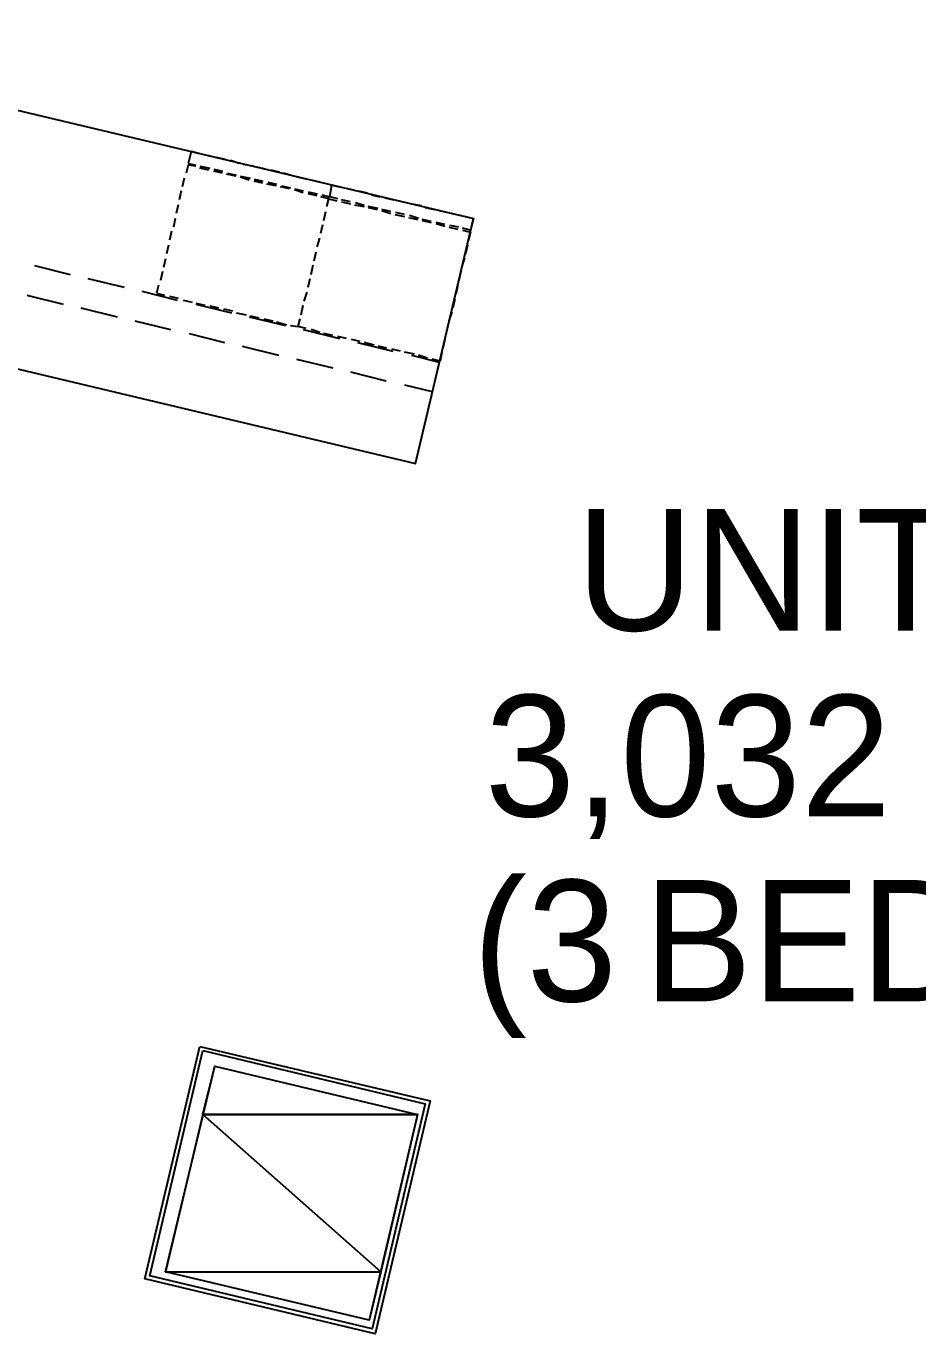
# Model space of a CAD drawing. Header units: feet. Extents: x -84 to 198, y -22 to 181.
# Drawn here: x 27.3 to 39.38, y 28.9 to 46.62 of the extents above; entities that cross this region are included whole.
import ezdxf
from ezdxf.enums import TextEntityAlignment as Align

# ---------------------------------------------------------------- set-up
doc = ezdxf.new("R2010")
doc.units = ezdxf.units.FT
for name, color, linetype in [('A-LINEA', 7, 'CONTINUOUS'), ('A-MURO-CONCRETO', 8, 'CONTINUOUS'), ('A-TEXTO-PDF', 3, 'CONTINUOUS')]:
    doc.layers.add(name, color=color, linetype=linetype)

msp = doc.modelspace()

# ---------------------------------------------------------------- linework, layer by layer
at = {"layer": 'A-LINEA'}
for p, q in [((22.1333, 46.6844), (33.36, 44.0178)), ((29.8133, 44.8578), (29.6933, 44.8844)), ((29.4933, 44.7644), (29.6, 44.7378)), ((29.6533, 44.7244), (29.7867, 44.6978)), ((29.7733, 44.6711), (29.6533, 44.6978)), ((29.84, 44.6844), (29.96, 44.6578)), ((30, 44.8178), (29.88, 44.8444)), ((30.1867, 44.7644), (30.0667, 44.8044)), ((30.3733, 44.7244), (30.24, 44.7511)), ((30.5467, 44.6844), (30.4267, 44.7111)), ((29.44, 44.5644), (29.4133, 44.4444)), ((29.96, 44.6311), (29.84, 44.6578)), ((30.1467, 44.5911), (30.0133, 44.6178)), ((30.0267, 44.6311), (30.1467, 44.6044)), ((30.2, 44.5911), (30.3333, 44.5644)), ((30.32, 44.5378), (30.2, 44.5778)), ((30.3867, 44.5511), (30.5067, 44.5244)), ((30.5067, 44.4978), (30.3867, 44.5244)), ((30.5733, 44.5111), (30.6933, 44.4844)), ((30.7333, 44.6444), (30.6133, 44.6711)), ((30.92, 44.5911), (30.7867, 44.6311)), ((31.0933, 44.5511), (30.9733, 44.5778)), ((31.28, 44.5111), (31.16, 44.5378)), ((29.4, 44.3911), (29.3733, 44.2711)), ((30.6933, 44.4578), (30.56, 44.4844)), ((30.8667, 44.4178), (30.7467, 44.4444)), ((30.76, 44.4578), (30.88, 44.4311)), ((30.9333, 44.4178), (31.0533, 44.3911)), ((31.0533, 44.3644), (30.9333, 44.4044)), ((31.12, 44.3778), (31.24, 44.3511)), ((31.24, 44.3244), (31.12, 44.3511)), ((31.6133, 44.4311), (31.7333, 44.4044)), ((31.8, 44.3911), (31.92, 44.3644)), ((31.9733, 44.3378), (32.0933, 44.3111)), ((29.36, 44.2044), (29.3333, 44.0844)), ((31.6933, 44.2444), (31.5733, 44.2711)), ((31.5733, 44.2444), (31.6933, 44.2178)), ((31.7467, 44.2044), (31.88, 44.1778)), ((31.88, 44.1911), (31.76, 44.2311)), ((32.0667, 44.1511), (31.9333, 44.1778)), ((31.9333, 44.1644), (32.0533, 44.1378)), ((32.16, 44.2978), (32.28, 44.2711)), ((32.3467, 44.2578), (32.4667, 44.2311)), ((32.52, 44.2178), (32.6533, 44.1911)), ((32.7067, 44.1644), (32.8267, 44.1378)), ((29.32, 44.0178), (29.2933, 43.8978)), ((31.3333, 43.9911), (31.36, 44.1111)), ((31.3333, 43.9911), (31.36, 44.1111)), ((32.24, 44.1111), (32.12, 44.1378)), ((32.12, 44.1244), (32.24, 44.0844)), ((32.2933, 44.0711), (32.4267, 44.0444)), ((32.4267, 44.0711), (32.3067, 44.0978)), ((32.48, 44.0311), (32.6, 44.0044)), ((32.6133, 44.0178), (32.4933, 44.0578)), ((32.7867, 43.9778), (32.6667, 44.0044)), ((32.6667, 43.9911), (32.7867, 43.9644)), ((32.9733, 43.9378), (32.8533, 43.9644)), ((32.8933, 44.1244), (33.0133, 44.0978)), ((33.0667, 44.0844), (33.2, 44.0578)), ((29.2667, 43.8444), (29.24, 43.7244)), ((31.2933, 43.8178), (31.32, 43.9378)), ((31.2933, 43.8178), (31.32, 43.9378)), ((32.8533, 43.9511), (32.9733, 43.9111)), ((33.0267, 43.8978), (33.1467, 43.8711)), ((33.16, 43.8978), (33.04, 43.9244)), ((33.32, 43.8578), (33.2133, 43.8844)), ((29.2267, 43.6578), (29.2, 43.5378)), ((31.24, 43.6311), (31.28, 43.7511)), ((31.24, 43.6311), (31.28, 43.7511)), ((33.28, 43.6578), (33.2533, 43.5378)), ((29.1867, 43.4711), (29.16, 43.3511)), ((31.2, 43.4444), (31.2267, 43.5644)), ((31.2, 43.4444), (31.2267, 43.5644)), ((33.24, 43.4844), (33.2, 43.3511)), ((27.4133, 43.3778), (27.8933, 43.2578)), ((29.1467, 43.2978), (29.12, 43.1778)), ((31.16, 43.2578), (31.1867, 43.3911)), ((31.16, 43.2578), (31.1867, 43.3911)), ((33.1867, 43.2978), (33.16, 43.1778)), ((28.1333, 43.2044), (28.6267, 43.0844)), ((29.0933, 43.1111), (29.0667, 43.0044)), ((31.12, 43.0844), (31.1467, 43.2044)), ((31.12, 43.0844), (31.1467, 43.2044)), ((33.1467, 43.1111), (33.12, 42.9911)), ((27.3067, 42.9778), (27.8, 42.8578)), ((28.8667, 43.0311), (29.3467, 42.9111)), ((29.0667, 43.0044), (29.1733, 42.9778)), ((29.24, 42.9644), (29.36, 42.9378)), ((29.4267, 42.9111), (29.5467, 42.8844)), ((31.0667, 42.8978), (31.1067, 43.0178)), ((31.0667, 42.8978), (31.1067, 43.0178)), ((33.1067, 42.9244), (33.08, 42.8044)), ((28.04, 42.8044), (28.5333, 42.6844)), ((29.6, 42.8711), (29.72, 42.8444)), ((29.6, 42.8578), (30.08, 42.7378)), ((29.7867, 42.8311), (29.9067, 42.8044)), ((29.9733, 42.7911), (30.0933, 42.7644)), ((30.1467, 42.7378), (30.28, 42.7111)), ((31.0267, 42.7111), (31.0533, 42.8444)), ((31.0267, 42.7111), (31.0533, 42.8444)), ((33.0667, 42.7511), (33.0267, 42.6311)), ((28.7733, 42.6311), (29.2533, 42.5111)), ((30.32, 42.6844), (30.8133, 42.5644)), ((30.3333, 42.6978), (30.4533, 42.6711)), ((30.52, 42.6578), (30.64, 42.6311)), ((30.6933, 42.6178), (30.8267, 42.5778)), ((33.0133, 42.5644), (32.9867, 42.4444)), ((29.5067, 42.4578), (29.9867, 42.3378)), ((31.0533, 42.5111), (31.5467, 42.3911)), ((31.28, 42.4711), (31.16, 42.5111)), ((31.4533, 42.4311), (31.3333, 42.4578)), ((31.64, 42.3911), (31.52, 42.4178)), ((31.8267, 42.3511), (31.7067, 42.3778)), ((32.9733, 42.3778), (32.9467, 42.2578)), ((30.2267, 42.2844), (30.72, 42.1644)), ((31.7867, 42.3378), (32.2667, 42.2178)), ((32.0133, 42.2978), (31.88, 42.3378)), ((32.1867, 42.2578), (32.0667, 42.2844)), ((32.3733, 42.2178), (32.2533, 42.2444)), ((32.56, 42.1778), (32.4267, 42.2044)), ((32.9333, 42.2044), (32.9067, 42.0844)), ((30.96, 42.1111), (31.4533, 41.9911)), ((32.52, 42.1644), (32.8933, 42.0711)), ((32.7333, 42.1244), (32.6133, 42.1644)), ((32.9067, 42.0844), (32.8, 42.1111)), ((31.6933, 41.9378), (32.1733, 41.8178)), ((32.4267, 41.7644), (32.8, 41.6711))]:
    msp.add_line(p, q, dxfattribs=at)
for points in [[(22.1333, 46.6844), (21.3467, 43.3644), (32.5733, 40.6978), (33.36, 44.0178)], [(29.64, 44.8978), (29.5333, 44.9244), (29.4933, 44.7644)], [(29.6, 44.7244), (29.4933, 44.7378), (29.4667, 44.6311)], [(31.3067, 44.3378), (31.4133, 44.3111), (31.44, 44.4711), (31.3333, 44.4978)], [(31.52, 44.2844), (31.4133, 44.3111), (31.44, 44.4711), (31.5467, 44.4444)], [(31.3733, 44.1778), (31.4, 44.2844), (31.2933, 44.3111)], [(31.3733, 44.1778), (31.4, 44.2844), (31.5067, 44.2578)], [(33.2533, 44.0444), (33.36, 44.0178), (33.32, 43.8578)], [(33.2133, 43.8578), (33.32, 43.8311), (33.2933, 43.7244)], [(30.88, 42.5644), (30.9867, 42.5511), (31.0133, 42.6578)], [(31.0933, 42.5244), (30.9867, 42.5511), (31.0133, 42.6578)], [(29.6533, 32.7911), (32.7733, 32.0578), (32.0267, 28.8978), (28.9067, 29.6444), (29.6533, 32.7911)], [(29.6933, 32.7378), (32.7067, 32.0178), (31.9867, 28.9644), (28.9733, 29.6844), (29.6933, 32.7378)], [(32.6, 31.8711), (31.9467, 29.0844), (29.1867, 29.7378), (29.8533, 32.5244), (32.6, 31.8711)], [(32.6, 31.8711), (31.9467, 29.0844), (29.1867, 29.7378), (29.8533, 32.5244), (32.6, 31.8711)]]:
    msp.add_lwpolyline(points, dxfattribs=at)
at = {"layer": 'A-MURO-CONCRETO'}
for points in [[(29.8533, 32.5244), (32.6, 31.8711), (29.6933, 31.8711), (29.8533, 32.5244), (29.8533, 32.5244)], [(29.8533, 32.5244), (32.6, 31.8711), (29.6933, 31.8711), (29.8533, 32.5244), (29.8533, 32.5244)], [(29.6933, 31.8711), (29.1867, 29.7378), (32.1067, 29.7378), (29.6933, 31.8711)], [(29.6933, 31.8711), (29.1867, 29.7378), (32.1067, 29.7378), (29.6933, 31.8711)], [(29.6933, 31.8711), (32.6, 31.8711), (32.1067, 29.7378), (29.6933, 31.8711), (29.6933, 31.8711)], [(29.6933, 31.8711), (32.6, 31.8711), (32.1067, 29.7378), (29.6933, 31.8711), (29.6933, 31.8711)], [(29.1867, 29.7378), (32.1067, 29.7378), (31.9467, 29.0844), (29.1867, 29.7378), (29.1867, 29.7378)], [(29.1867, 29.7378), (32.1067, 29.7378), (31.9467, 29.0844), (29.1867, 29.7378), (29.1867, 29.7378)]]:
    msp.add_lwpolyline(points, dxfattribs=at)

# ---------------------------------------------------------------- texts
at = {"layer": 'A-TEXTO-PDF'}
for s, p in [('UNIT', (37.3201, 38.4318)), ('3,032', (36.2673, 35.9118)), ('(3', (34.3279, 33.4052)), ('BED', (37.9296, 33.4052))]:
    msp.add_text(s, height=1.646, dxfattribs=at).set_placement(p, align=Align.CENTER)

doc.saveas('drawing.dxf')
